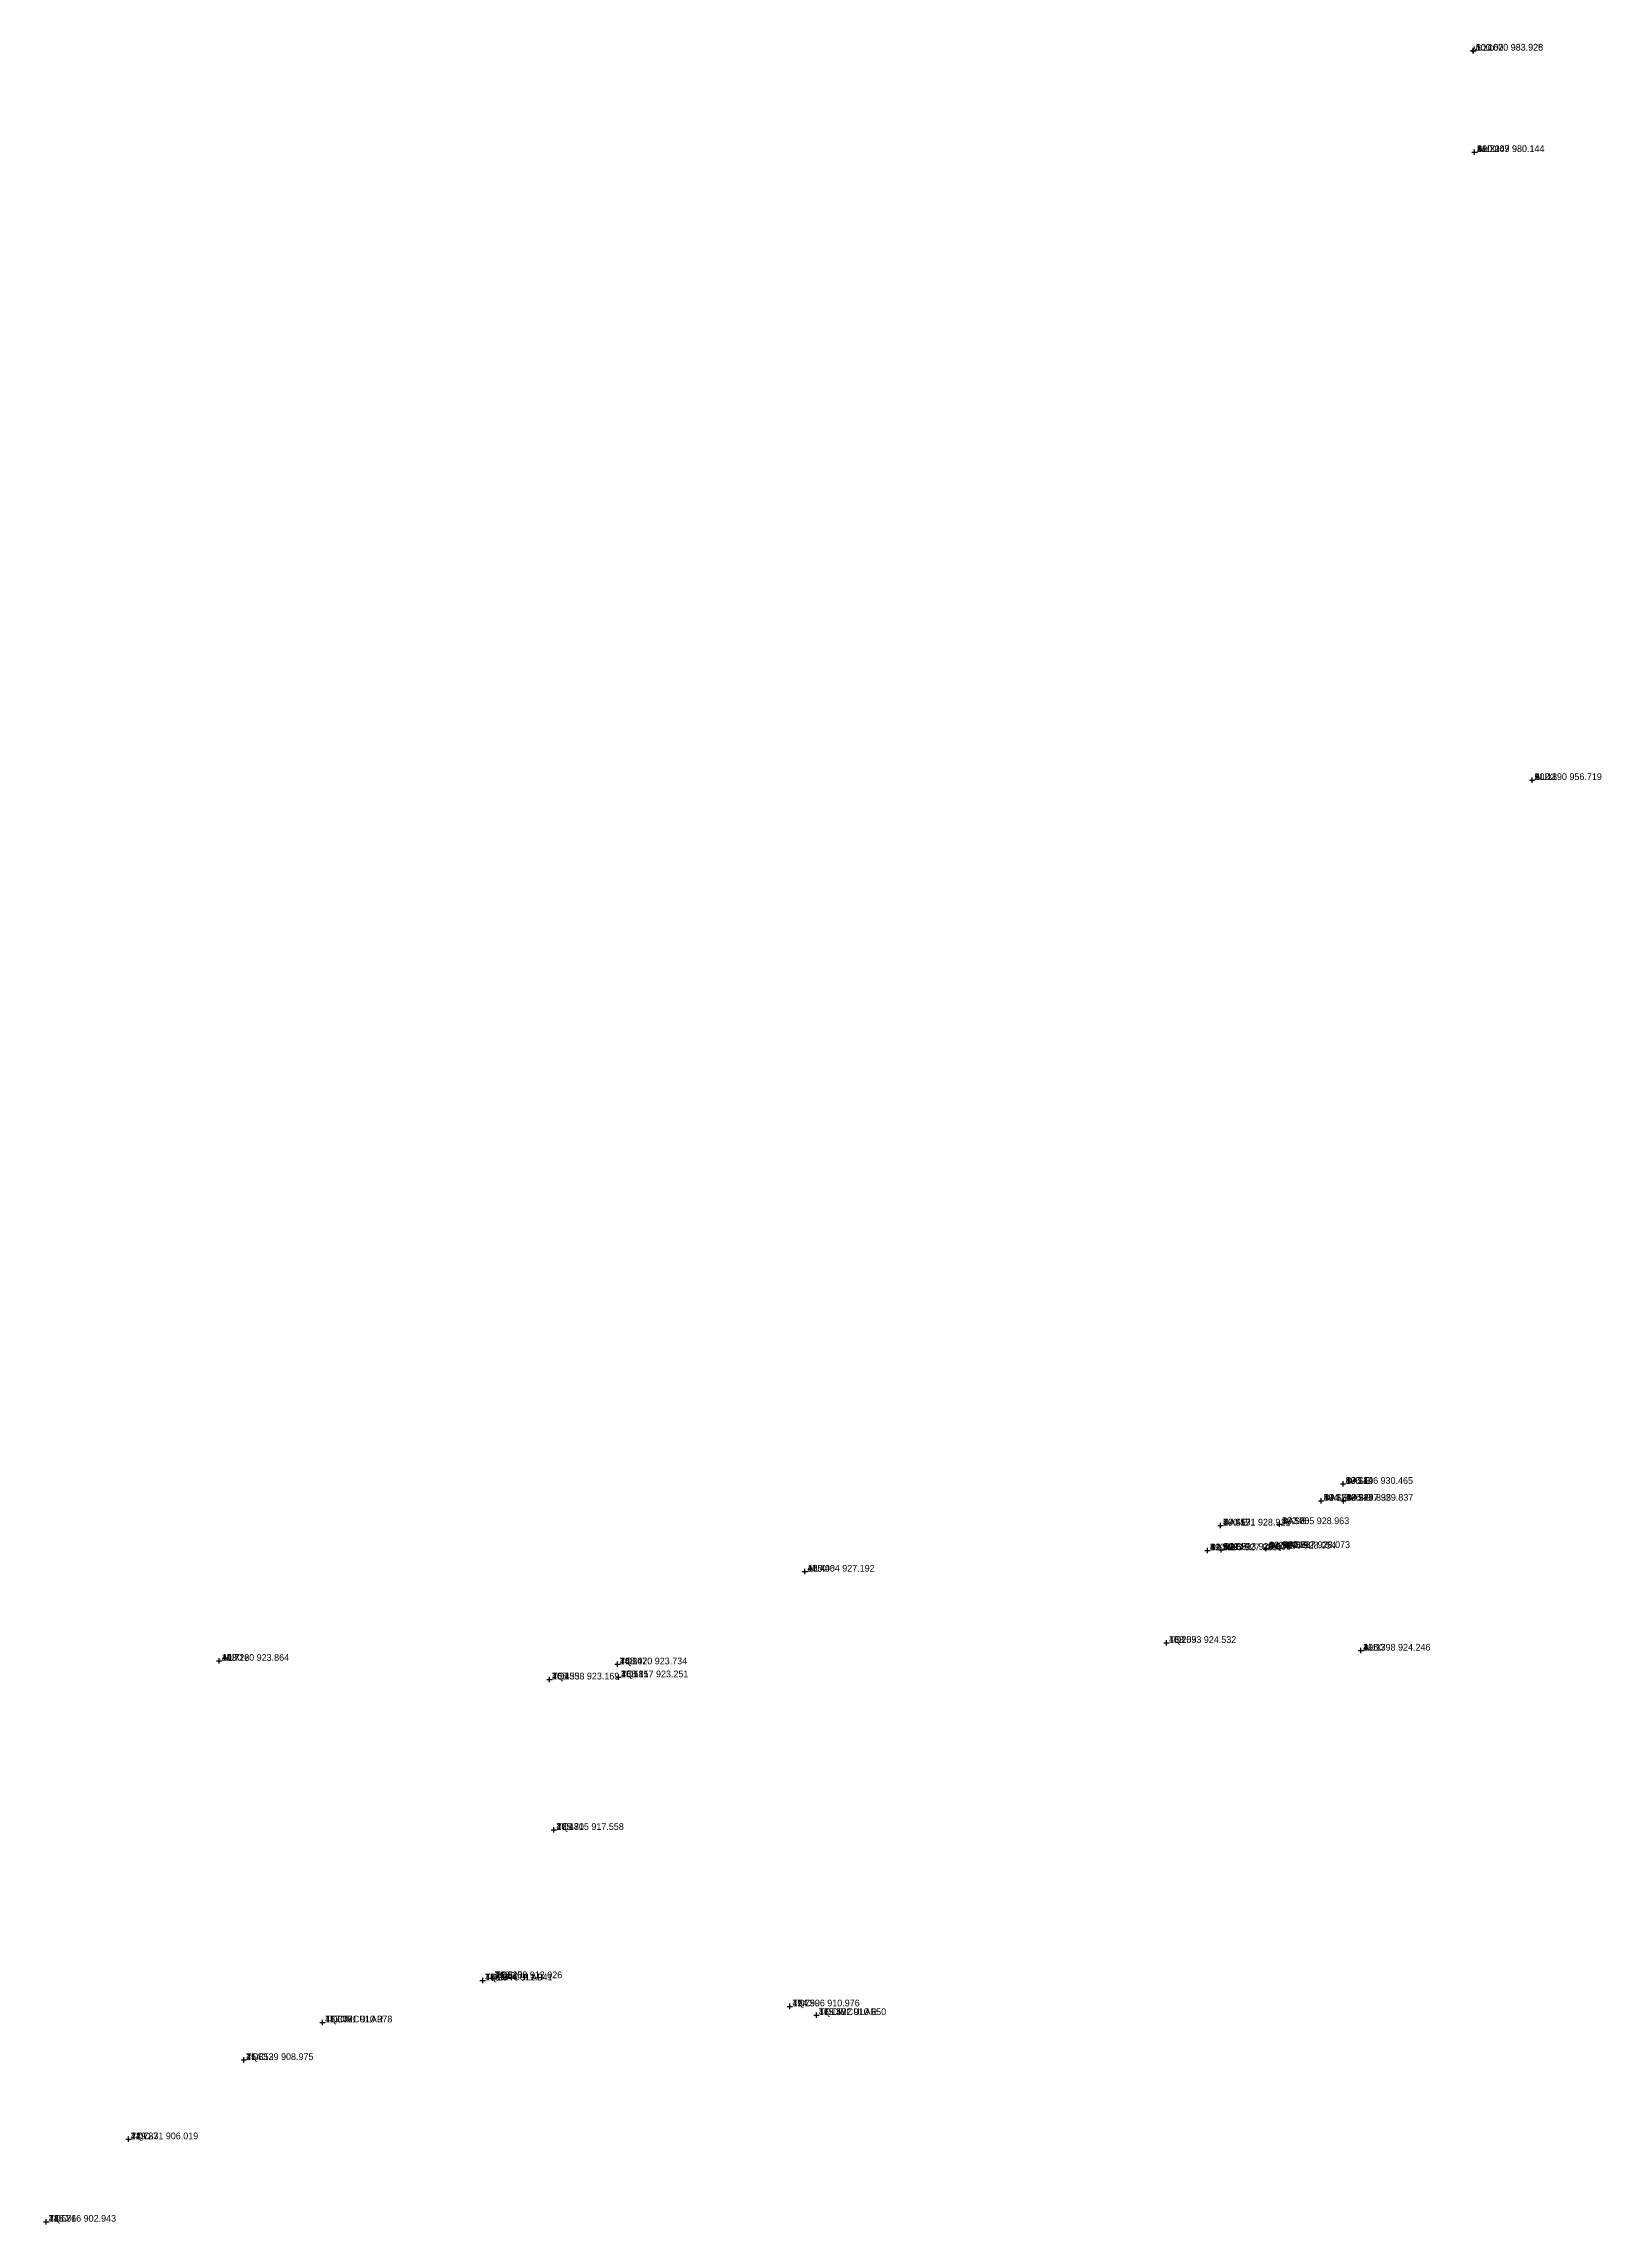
# Model space of a CAD drawing. Extents: x 447 to 607, y 903 to 1070.
# Drawn here: x 446.7 to 504.8, y 902.8 to 984.2 of the extents above; entities that cross this region are included whole.
import ezdxf

# ---------------------------------------------------------------- set-up
doc = ezdxf.new("R2010")
doc.units = 0
doc.linetypes.add('1', pattern=[0])
doc.layers.get('0').update_dxf_attribs({"linetype": '1'})
doc.styles.add('STD', font='txt')

# ---------------------------------------------------------------- blocks, each defined once
blk = doc.blocks.new('CROSS')
at = {"color": 0}
for p, q in [((-50, 0), (50, 0)), ((0, -50), (0, 50))]:
    blk.add_line(p, q, dxfattribs=at)

msp = doc.modelspace()

# ---------------------------------------------------------------- block references
at = {"layer": 'POINT', "color": 2, "xscale": 0.002, "yscale": 0.002, "zscale": 0.002}
for p in [(499.9999, 983.9246, 10.1624), (500.0003, 983.9285, 10.157), (500.0474, 980.1435, 10.2199), (500.0495, 980.1439, 10.214), (502.1901, 956.719, 10.1889), (494.3257, 929.8346, 10.1355), (495.146, 930.4649, 10.1493), (495.1567, 929.8372, 10.1436), (490.5713, 928.9114, 10.4189), (492.7647, 928.9628, 10.1), (492.2762, 928.0537, 10.1035), (492.7969, 928.0726, 10.0962), (490.0833, 927.985, 11.3189), (490.5927, 928.0059, 11.3211), (475.0642, 927.1915, 10.4398), (488.5533, 924.5319, 10.2091), (495.7976, 924.2456, 10.1387), (453.2197, 923.864, 10.7161), (465.5385, 923.1688, 10.4352), (468.0696, 923.7342, 10.3417), (468.1166, 923.2513, 10.5851), (465.7052, 917.5582, 10.481), (463.0444, 911.941, 10.9835), (463.4085, 912.0258, 11.8252), (474.5057, 910.9762, 11.7991), (457.0711, 910.3776, 11.376), (475.4923, 910.6496, 11.1569), (454.1292, 908.9747, 11.8533), (449.8308, 906.0185, 11.7267), (446.7658, 902.9427, 11.5811)]:
    msp.add_blockref('CROSS', p, dxfattribs=at)

# ---------------------------------------------------------------- texts
at = {"layer": 'CO_ORDS', "color": 3, "style": 'STD'}
for s, p in [(' 500.000 983.925', (499.9999, 983.9246, 10.1624)), (' 500.000 983.928', (500.0003, 983.9285, 10.157)), (' 500.047 980.144', (500.0474, 980.1435, 10.2199)), (' 500.049 980.144', (500.0495, 980.1439, 10.214)), (' 502.190 956.719', (502.1901, 956.719, 10.1889)), (' 495.146 930.465', (495.146, 930.4649, 10.1493)), (' 494.326 929.835', (494.3257, 929.8346, 10.1355)), (' 495.157 929.837', (495.1567, 929.8372, 10.1436)), (' 490.571 928.911', (490.5713, 928.9114, 10.4189)), (' 492.765 928.963', (492.7647, 928.9628, 10.1)), (' 490.083 927.985', (490.0833, 927.985, 11.3189)), (' 490.593 928.006', (490.5927, 928.0059, 11.3211)), (' 492.276 928.054', (492.2762, 928.0537, 10.1035)), (' 492.797 928.073', (492.7969, 928.0726, 10.0962)), (' 475.064 927.192', (475.0642, 927.1915, 10.4398)), (' 453.220 923.864', (453.2197, 923.864, 10.7161)), (' 488.553 924.532', (488.5533, 924.5319, 10.2091)), (' 495.798 924.246', (495.7976, 924.2456, 10.1387)), (' 465.538 923.169', (465.5385, 923.1688, 10.4352)), (' 468.070 923.734', (468.0696, 923.7342, 10.3417)), (' 468.117 923.251', (468.1166, 923.2513, 10.5851)), (' 465.705 917.558', (465.7052, 917.5582, 10.481)), (' 463.044 911.941', (463.0444, 911.941, 10.9835)), (' 463.408 912.026', (463.4085, 912.0258, 11.8252)), (' 474.506 910.976', (474.5057, 910.9762, 11.7991)), (' 457.071 910.378', (457.0711, 910.3776, 11.376)), (' 475.492 910.650', (475.4923, 910.6496, 11.1569)), (' 454.129 908.975', (454.1292, 908.9747, 11.8533)), (' 449.831 906.019', (449.8308, 906.0185, 11.7267)), (' 446.766 902.943', (446.7658, 902.9427, 11.5811))]:
    msp.add_text(s, height=0.25, dxfattribs=at).set_placement(p)
at = {"layer": 'CODE', "color": 3, "style": 'STD'}
for s, p in [('vazio', (499.9999, 983.9246, 10.1624)), (' 1', (500.0003, 983.9285, 10.157)), (' AUX', (500.0474, 980.1435, 10.2199)), (' 28', (500.0495, 980.1439, 10.214)), (' AUX', (502.1901, 956.719, 10.1889)), (' BASE', (495.146, 930.4649, 10.1493)), (' BASE', (494.3257, 929.8346, 10.1355)), (' BASE', (495.1567, 929.8372, 10.1436)), (' BASE', (490.5713, 928.9114, 10.4189)), (' BASE', (492.7647, 928.9628, 10.1)), (' BASE', (490.0833, 927.985, 11.3189)), (' BASE', (490.5927, 928.0059, 11.3211)), (' BASE', (492.2762, 928.0537, 10.1035)), (' BASE', (492.7969, 928.0726, 10.0962)), (' AUX', (475.0642, 927.1915, 10.4398)), (' AUX', (453.2197, 923.864, 10.7161)), (' TQ1', (488.5533, 924.5319, 10.2091)), (' AUX', (495.7976, 924.2456, 10.1387)), (' TQ1', (465.5385, 923.1688, 10.4352)), (' TQ1', (468.0696, 923.7342, 10.3417)), (' TQ1', (468.1166, 923.2513, 10.5851)), (' TQ1', (465.7052, 917.5582, 10.481)), (' TQCIRCULAR', (463.0444, 911.941, 10.9835)), (' TQC', (463.4085, 912.0258, 11.8252)), (' TQC', (474.5057, 910.9762, 11.7991)), (' TQCIRCULAR', (457.0711, 910.3776, 11.376)), (' TQCIRCULAR', (475.4923, 910.6496, 11.1569)), (' TQC', (454.1292, 908.9747, 11.8533)), (' TQC', (449.8308, 906.0185, 11.7267)), (' TQC', (446.7658, 902.9427, 11.5811))]:
    msp.add_text(s, height=0.25, dxfattribs=at).set_placement(p)
at = {"layer": 'HEIGHT', "color": 3, "style": 'STD'}
for s, p in [(' 10.162', (499.9999, 983.9246, 10.1624)), (' 10.157', (500.0003, 983.9285, 10.157)), (' 10.220', (500.0474, 980.1435, 10.2199)), (' 10.214', (500.0495, 980.1439, 10.214)), (' 10.189', (502.1901, 956.719, 10.1889)), (' 10.149', (495.146, 930.4649, 10.1493)), (' 10.136', (494.3257, 929.8346, 10.1355)), (' 10.144', (495.1567, 929.8372, 10.1436)), (' 10.419', (490.5713, 928.9114, 10.4189)), (' 10.100', (492.7647, 928.9628, 10.1)), (' 11.319', (490.0833, 927.985, 11.3189)), (' 11.321', (490.5927, 928.0059, 11.3211)), (' 10.104', (492.2762, 928.0537, 10.1035)), (' 10.096', (492.7969, 928.0726, 10.0962)), (' 10.440', (475.0642, 927.1915, 10.4398)), (' 10.716', (453.2197, 923.864, 10.7161)), (' 10.209', (488.5533, 924.5319, 10.2091)), (' 10.139', (495.7976, 924.2456, 10.1387)), (' 10.435', (465.5385, 923.1688, 10.4352)), (' 10.342', (468.0696, 923.7342, 10.3417)), (' 10.585', (468.1166, 923.2513, 10.5851)), (' 10.481', (465.7052, 917.5582, 10.481)), (' 10.984', (463.0444, 911.941, 10.9835)), (' 11.825', (463.4085, 912.0258, 11.8252)), (' 11.799', (474.5057, 910.9762, 11.7991)), (' 11.376', (457.0711, 910.3776, 11.376)), (' 11.157', (475.4923, 910.6496, 11.1569)), (' 11.853', (454.1292, 908.9747, 11.8533)), (' 11.727', (449.8308, 906.0185, 11.7267)), (' 11.581', (446.7658, 902.9427, 11.5811))]:
    msp.add_text(s, height=0.25, dxfattribs=at).set_placement(p)
at = {"layer": 'PT_ID', "color": 3, "style": 'STD'}
for s, p in [(' 50', (500.0003, 983.9285, 10.157)), (' 1', (499.9999, 983.9246, 10.1624)), (' 49', (500.0495, 980.1439, 10.214)), (' 28', (500.0474, 980.1435, 10.2199)), (' 2', (502.1901, 956.719, 10.1889)), (' 13', (495.146, 930.4649, 10.1493)), (' 11', (494.3257, 929.8346, 10.1355)), (' 12', (495.1567, 929.8372, 10.1436)), (' 7', (490.5713, 928.9114, 10.4189)), (' 10', (492.7647, 928.9628, 10.1)), (' 5', (490.0833, 927.985, 11.3189)), (' 6', (490.5927, 928.0059, 11.3211)), (' 8', (492.2762, 928.0537, 10.1035)), (' 9', (492.7969, 928.0726, 10.0962)), (' 4', (475.0642, 927.1915, 10.4398)), (' 14', (453.2197, 923.864, 10.7161)), (' 15', (488.5533, 924.5319, 10.2091)), (' 3', (495.7976, 924.2456, 10.1387)), (' 26', (465.5385, 923.1688, 10.4352)), (' 24', (468.0696, 923.7342, 10.3417)), (' 25', (468.1166, 923.2513, 10.5851)), (' 27', (465.7052, 917.5582, 10.481)), (' 17', (463.0444, 911.941, 10.9835)), (' 20', (463.4085, 912.0258, 11.8252)), (' 19', (474.5057, 910.9762, 11.7991)), (' 18', (457.0711, 910.3776, 11.376)), (' 16', (475.4923, 910.6496, 11.1569)), (' 21', (454.1292, 908.9747, 11.8533)), (' 22', (449.8308, 906.0185, 11.7267)), (' 23', (446.7658, 902.9427, 11.5811))]:
    msp.add_text(s, height=0.25, dxfattribs=at).set_placement(p)

doc.saveas('drawing.dxf')
